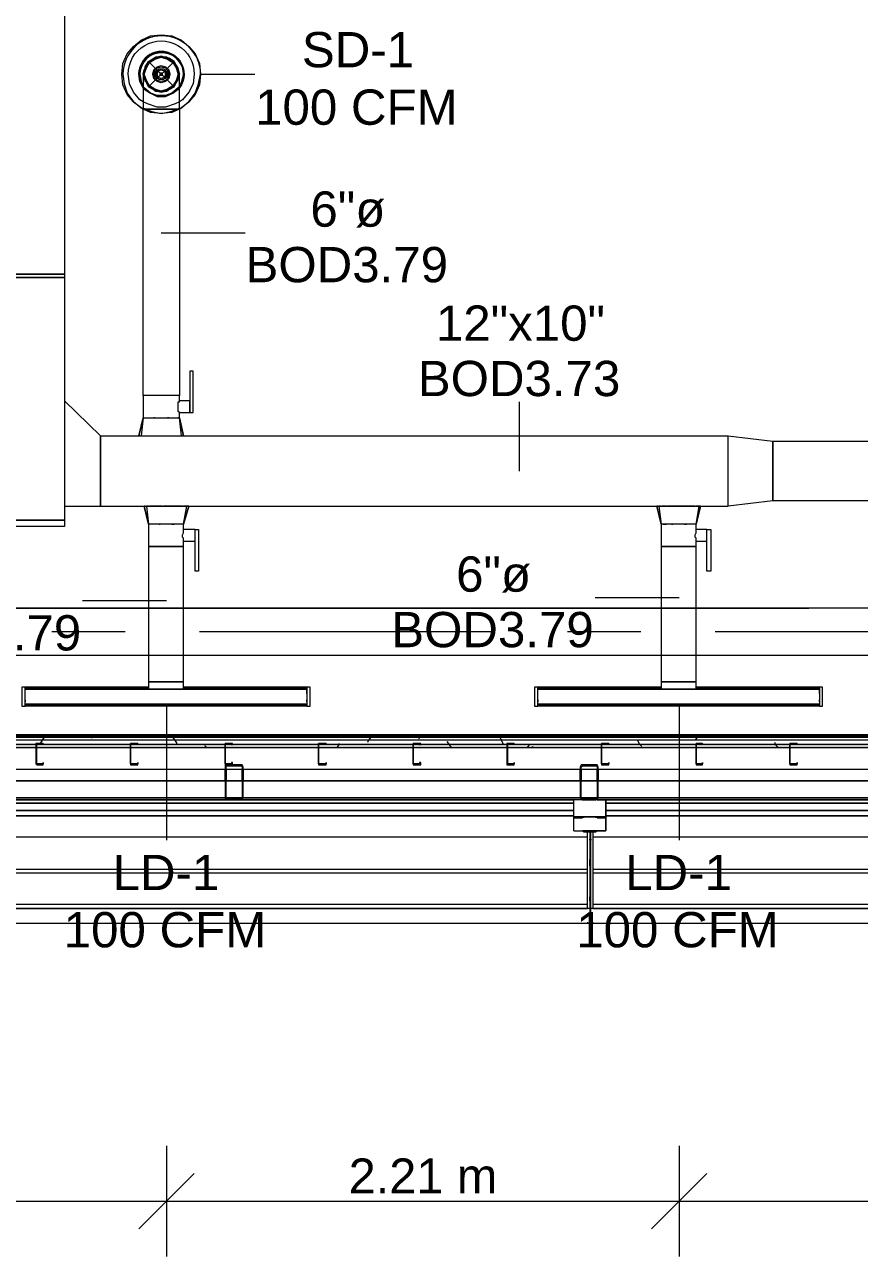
# Model space of a CAD drawing. Header units: metres. Extents: x -2 to 207, y -8 to 52.
# Drawn here: x 31.44 to 35.04, y 6.69 to 11.99 of the extents above; entities that cross this region are included whole.
import ezdxf

# ---------------------------------------------------------------- set-up
doc = ezdxf.new("R2010")
doc.units = ezdxf.units.M
doc.layers.add('HVAC - Ductos', color=5, linetype='Continuous', lineweight=0)
doc.layers.add('PDF_Text', color=7, linetype='Continuous', lineweight=0)
doc.layers.add('PDF_Geometry', color=7, linetype='Continuous', lineweight=0, true_color=0xaaaaaa)
doc.layers.add('PDF_Solid Fills', color=7, linetype='Continuous', lineweight=0, true_color=0xffffff)
doc.styles.add('PDF Helvetica', font='')
doc.styles.get('PDF Helvetica').set_extended_font_data('Helvetica')

msp = doc.modelspace()

# ---------------------------------------------------------------- hatches: boundary and pattern name
at = {"layer": 'PDF_Solid Fills', "lineweight": 0, "transparency": 33554559}
h = msp.add_hatch(color=256, dxfattribs=at)
h.paths.add_polyline_path([(14.0377, 8.8766), (14.0377, 8.8903), (12.4111, 8.8903), (12.4111, 8.8766)])
h.paths.add_polyline_path([(58.6863, 8.8766), (60.0699, 8.8766), (60.0699, 8.8903), (58.6863, 8.8903)])
h.paths.add_polyline_path([(58.6817, 8.8766), (58.6817, 8.8903), (55.8456, 8.8903), (55.8456, 8.8766)])
h.paths.add_polyline_path([(55.841, 8.8766), (55.841, 8.8903), (53.8159, 8.8903), (53.8159, 8.8766)])
h.paths.add_polyline_path([(53.8114, 8.8766), (53.8114, 8.8903), (53.005, 8.8903), (53.005, 8.8766)])
h.paths.add_polyline_path([(53.0004, 8.8766), (53.0004, 8.8903), (50.9753, 8.8903), (50.9753, 8.8766)])
h.paths.add_polyline_path([(50.9707, 8.8766), (50.9707, 8.8903), (48.9456, 8.8903), (48.9456, 8.8766)])
h.paths.add_polyline_path([(48.941, 8.8766), (48.941, 8.8903), (48.1347, 8.8903), (48.1347, 8.8766)])
h.paths.add_polyline_path([(48.1301, 8.8766), (48.1301, 8.8903), (46.105, 8.8903), (46.105, 8.8766)])
h.paths.add_polyline_path([(46.1004, 8.8766), (46.1004, 8.8903), (44.0753, 8.8903), (44.0753, 8.8766)])
h.paths.add_polyline_path([(44.0707, 8.8766), (44.0707, 8.8903), (43.2643, 8.8903), (43.2643, 8.8766)])
h.paths.add_polyline_path([(43.2598, 8.8766), (43.2598, 8.8903), (41.2346, 8.8903), (41.2346, 8.8766)])
h.paths.add_polyline_path([(41.2301, 8.8766), (41.2301, 8.8903), (38.394, 8.8903), (38.394, 8.8766)])
h.paths.add_polyline_path([(38.3894, 8.8766), (38.3894, 8.8903), (36.3643, 8.8903), (36.3643, 8.8766)])
h.paths.add_polyline_path([(36.3597, 8.8766), (36.3597, 8.8903), (33.5237, 8.8903), (33.5237, 8.8766)])
h.paths.add_polyline_path([(33.5191, 8.8766), (33.5191, 8.8903), (31.4939, 8.8903), (31.4939, 8.8766)])
h.paths.add_polyline_path([(31.4894, 8.8766), (31.4894, 8.8903), (30.683, 8.8903), (30.683, 8.8766)])
h.paths.add_polyline_path([(30.6784, 8.8766), (30.6784, 8.8903), (28.6533, 8.8903), (28.6533, 8.8766)])
h.paths.add_polyline_path([(28.6487, 8.8766), (28.6487, 8.8903), (26.6236, 8.8903), (26.6236, 8.8766)])
h.paths.add_polyline_path([(26.619, 8.8766), (26.619, 8.8903), (25.8127, 8.8903), (25.8127, 8.8766)])
h.paths.add_polyline_path([(25.8081, 8.8766), (25.8081, 8.8903), (23.783, 8.8903), (23.783, 8.8766)])
h.paths.add_polyline_path([(23.7784, 8.8766), (23.7784, 8.8903), (21.7532, 8.8903), (21.7532, 8.8766)])
h.paths.add_polyline_path([(21.7487, 8.8766), (21.7487, 8.8903), (20.9423, 8.8903), (20.9423, 8.8766)])
h.paths.add_polyline_path([(20.9377, 8.8766), (20.9377, 8.8903), (18.9126, 8.8903), (18.9126, 8.8766)])
h.paths.add_polyline_path([(18.908, 8.8766), (18.908, 8.8903), (16.072, 8.8903), (16.072, 8.8766)])
h.paths.add_polyline_path([(16.0674, 8.8766), (16.0674, 8.8903), (14.0423, 8.8903), (14.0423, 8.8766)])
h = msp.add_hatch(color=256, dxfattribs=at)
h.paths.add_polyline_path([(32.3782, 8.6613), (32.3828, 8.7941), (32.3782, 8.7941)])
h.paths.add_polyline_path([(32.3736, 8.6613), (32.3782, 8.6567), (32.3782, 8.6613)])
h.paths.add_polyline_path([(32.3095, 8.7987), (32.3095, 8.8033), (32.3049, 8.8033)])
h.paths.add_polyline_path([(32.3095, 8.7941), (32.3049, 8.7941), (32.3049, 8.6567)])
h.paths.add_polyline_path([(32.3141, 8.6567), (32.3736, 8.6521), (32.3736, 8.6567)])
h.paths.add_polyline_path([(32.3828, 8.7987), (32.3828, 8.8033), (32.3141, 8.8033)])
h = msp.add_hatch(color=256, dxfattribs=at)
h.paths.add_polyline_path([(33.8444, 8.6567), (33.9039, 8.6521), (33.9039, 8.6567)])
h.paths.add_polyline_path([(33.8398, 8.6613), (33.8444, 8.6567), (33.8444, 8.6613)])
h.paths.add_polyline_path([(33.8398, 8.7941), (33.8352, 8.7941), (33.8352, 8.6613)])
h.paths.add_polyline_path([(33.9039, 8.7987), (33.9039, 8.8033), (33.8398, 8.8033)])
h.paths.add_polyline_path([(33.9131, 8.7941), (33.9085, 8.7941), (33.9085, 8.6613), (33.9131, 8.7927)])
h.paths.add_polyline_path([(33.9085, 8.8033), (33.9131, 8.7987), (33.9131, 8.8033)])

# ---------------------------------------------------------------- linework, layer by layer
at = {"layer": 'HVAC - Ductos', "lineweight": 0}
for points in [[(31.613, 12.7389), (31.613, 10.9154), (31.2603, 10.9154), (31.2603, 12.7389)], [(31.9521, 10.3931), (31.9521, 11.6256), (31.9429, 11.6302), (31.9109, 11.6577), (31.8834, 11.6898), (31.8651, 11.731), (31.8605, 11.7768), (31.8651, 11.8226), (31.8834, 11.8638), (31.9109, 11.8959), (31.9429, 11.9234), (31.9842, 11.9418), (32.03, 11.9463), (32.0758, 11.9418), (32.117, 11.9234), (32.1492, 11.8959), (32.1766, 11.8638), (32.195, 11.8226), (32.1995, 11.7768), (32.195, 11.731), (32.1766, 11.6898), (32.1492, 11.6577), (32.117, 11.6302), (32.1079, 11.6256), (32.1079, 10.3931), (32.1033, 10.3931), (32.0941, 10.3931), (32.085, 10.3931), (32.0667, 10.3931), (32.0483, 10.3931), (32.03, 10.3931), (32.0117, 10.3931), (31.9933, 10.3931), (31.975, 10.3931), (31.9659, 10.3931), (31.9567, 10.3931)], [(31.9338, 11.7768), (31.9383, 11.7447), (31.9521, 11.7172), (31.9383, 11.7447)], [(32.0621, 11.7585), (32.0483, 11.7447), (32.03, 11.7401), (32.0117, 11.7447), (31.9979, 11.7585), (31.9933, 11.7768), (31.9979, 11.7952), (32.0117, 11.8089), (32.03, 11.8134), (32.0483, 11.8089), (32.0621, 11.7952), (32.0667, 11.7768)], [(32.0575, 11.7585), (32.0483, 11.7493), (32.03, 11.7447), (32.0117, 11.7493), (32.0025, 11.7585), (31.9979, 11.7768), (32.0025, 11.7952), (32.0117, 11.8043), (32.03, 11.8089), (32.0483, 11.8043), (32.0575, 11.7952), (32.0621, 11.7768)], [(32.0529, 11.763), (32.0392, 11.7539), (32.0208, 11.7539), (32.0071, 11.763), (32.0025, 11.7768), (32.0071, 11.7906), (32.0208, 11.7997), (32.0392, 11.7997), (32.0529, 11.7906), (32.0575, 11.7768)], [(32.0483, 11.763), (32.0392, 11.7539), (32.0208, 11.7539), (32.0117, 11.763), (32.0071, 11.7768), (32.0117, 11.7906), (32.0208, 11.7997), (32.0392, 11.7997), (32.0483, 11.7906), (32.0529, 11.7768)], [(32.0437, 11.763), (32.03, 11.7585), (32.0163, 11.763), (32.0117, 11.7768), (32.0163, 11.7906), (32.03, 11.7952), (32.0437, 11.7906), (32.0483, 11.7768)], [(32.0254, 11.7814), (32.0254, 11.7768), (32.0254, 11.7814), (32.0346, 11.7814), (32.0346, 11.7768), (32.0346, 11.7814)], [(32.0346, 11.7722), (32.0346, 11.7768), (32.0346, 11.7722), (32.0254, 11.7722), (32.0254, 11.7768), (32.0254, 11.7722)], [(31.9567, 11.7172), (31.9842, 11.6944), (32.0117, 11.6852), (32.0483, 11.6852), (32.0758, 11.6944), (32.1033, 11.7172), (32.1079, 11.7218), (32.1033, 11.7172), (32.0758, 11.6944), (32.0483, 11.6852), (32.0117, 11.6852), (31.9842, 11.6944), (31.9567, 11.7172), (31.9521, 11.7218)], [(32.0941, 11.7401), (32.0804, 11.7264), (32.0667, 11.7127), (32.0483, 11.7035), (32.03, 11.7035), (32.0117, 11.7035), (31.9933, 11.7127), (32.0117, 11.7035), (32.03, 11.699), (32.0483, 11.7035), (32.0667, 11.7127), (32.085, 11.7218), (32.0941, 11.7401), (32.1033, 11.7585)], [(32.1033, 11.7127), (32.0804, 11.6944), (32.0483, 11.6806), (32.0117, 11.6806), (31.9842, 11.6944), (31.9567, 11.7127), (31.9521, 11.7172), (31.9567, 11.7127), (31.9842, 11.6944), (32.0117, 11.6806), (32.0483, 11.6806), (32.0804, 11.6944), (32.1033, 11.7127), (32.1079, 11.7172)], [(31.613, 10.9154), (31.613, 10.9017), (31.2603, 10.9017), (31.2603, 10.9154)], [(31.2603, 9.8571), (31.2603, 10.9017), (31.613, 10.9017), (31.613, 9.8571)], [(31.9521, 10.2969), (31.9338, 10.219)], [(34.472, 9.9167), (34.472, 10.219), (34.6645, 10.1961), (34.6645, 9.9395)], [(34.6645, 10.1961), (37.1615, 10.1961), (37.1615, 9.9395), (34.6645, 9.9395)], [(31.9613, 9.9167), (31.9567, 9.9167)], [(31.613, 9.8296), (31.2603, 9.8296), (31.2603, 9.8571), (31.613, 9.8571)], [(32.0208, 9.8387), (32.0254, 9.8387)], [(32.0758, 9.8387), (32.0804, 9.8387), (32.085, 9.8387), (32.0804, 9.8387)], [(32.1904, 9.6372), (32.1766, 9.6372), (32.1766, 9.8158), (32.1904, 9.8158)], [(34.1925, 9.8387), (34.2063, 9.8387)], [(34.2292, 9.8387), (34.2338, 9.8387)], [(34.2842, 9.8387), (34.2888, 9.8387), (34.2933, 9.8387), (34.2888, 9.8387)], [(34.3987, 9.6372), (34.3804, 9.6372), (34.3804, 9.8158), (34.3987, 9.8158)], [(31.4298, 9.0553), (31.4435, 9.0553), (31.4435, 9.1378), (31.4298, 9.1378)], [(31.4435, 9.1286), (32.6577, 9.1286), (31.4435, 9.1286), (32.6577, 9.1286), (32.6577, 9.0644), (31.4435, 9.0644)], [(31.975, 9.1286), (31.9796, 9.1286), (31.9888, 9.1286), (31.9979, 9.1286), (32.0163, 9.1286), (32.0346, 9.1286), (32.0529, 9.1286), (32.0712, 9.1286), (32.0896, 9.1286), (32.1033, 9.1286), (32.117, 9.1286), (32.1216, 9.1286), (32.1262, 9.1286), (32.1262, 9.1606), (32.117, 9.1606), (32.1079, 9.1606), (32.0896, 9.1606), (32.0712, 9.1606), (32.0529, 9.1606), (32.03, 9.1606), (32.0117, 9.1606), (31.9979, 9.1606), (31.9842, 9.1606), (31.9796, 9.1606), (31.975, 9.1606)], [(32.6714, 9.0553), (32.6714, 9.1378), (32.6577, 9.1378), (32.6577, 9.0553)], [(33.6382, 9.0553), (33.6519, 9.0553), (33.6519, 9.1378), (33.6382, 9.1378)], [(33.6519, 9.1286), (34.8661, 9.1286), (33.6519, 9.1286), (34.8661, 9.1286), (34.8661, 9.0644), (33.6519, 9.0644)], [(34.1834, 9.1286), (34.188, 9.1286), (34.1971, 9.1286), (34.2063, 9.1286), (34.2201, 9.1286), (34.2384, 9.1286), (34.2613, 9.1286), (34.2796, 9.1286), (34.2979, 9.1286), (34.3117, 9.1286), (34.3254, 9.1286), (34.33, 9.1286), (34.3346, 9.1286), (34.3346, 9.1606), (34.3254, 9.1606), (34.3117, 9.1606), (34.2979, 9.1606), (34.2796, 9.1606), (34.2613, 9.1606), (34.2384, 9.1606), (34.2201, 9.1606), (34.2063, 9.1606), (34.1925, 9.1606), (34.188, 9.1606), (34.1834, 9.1606)], [(34.8798, 9.0553), (34.8798, 9.1378), (34.8661, 9.1378), (34.8661, 9.0553)]]:
    msp.add_lwpolyline(points, close=True, dxfattribs=at)
for points in [[(32.1995, 11.7768, 0.986577), (31.8651, 11.7768), (31.8697, 11.7356), (31.8834, 11.6944), (31.9109, 11.6577), (31.9475, 11.6302), (31.9521, 11.6302)], [(31.9521, 11.6577), (31.9383, 11.6669), (31.9109, 11.699), (31.8925, 11.7356), (31.888, 11.7768, -1.008129), (32.172, 11.7768), (32.1674, 11.7356), (32.1492, 11.699), (32.1216, 11.6669), (32.1079, 11.6577)]]:
    msp.add_lwpolyline(points, format="xyb", dxfattribs=at)
msp.add_lwpolyline([(32.1262, 11.7768, 1.017952), (31.9338, 11.7768, -1.404458), (32.1079, 11.7172), (32.1216, 11.7447), (32.1262, 11.7768), (32.117, 11.7447), (32.1079, 11.7218, 1.368444), (31.9383, 11.7768), (31.9429, 11.7447), (31.9521, 11.7218, -1.340096)], format="xyb", close=True, dxfattribs=at)
for points in [[(31.9567, 11.7722), (31.9521, 11.7768), (31.9613, 11.8043), (31.9613, 11.8089), (31.975, 11.8318), (31.9979, 11.8456), (32.0025, 11.8456), (31.975, 11.8318), (31.9613, 11.8043), (31.9521, 11.7768), (31.9567, 11.7952), (31.9659, 11.8134), (31.975, 11.8318)], [(32.0941, 11.7447), (32.0804, 11.7264), (32.0575, 11.7127), (32.03, 11.7035), (32.0025, 11.7127), (31.9796, 11.7264), (31.9659, 11.7493), (31.9567, 11.7768), (31.9659, 11.8043), (31.9796, 11.8272), (32.0025, 11.841), (32.03, 11.8501), (32.0575, 11.841), (32.0804, 11.8272), (32.0941, 11.8043), (32.1033, 11.7768), (32.0941, 11.7493), (32.0804, 11.7264), (32.0621, 11.7127)], [(31.9613, 11.7447), (31.9613, 11.7493), (31.975, 11.7218), (31.9933, 11.7127), (31.9796, 11.7264), (31.9659, 11.7401), (31.9613, 11.7585), (31.9567, 11.7768), (31.9613, 11.7952), (31.9659, 11.8134), (31.9796, 11.8272), (31.9933, 11.841), (32.0117, 11.8501), (32.03, 11.8501), (32.0483, 11.8501), (32.0667, 11.841)], [(31.9613, 11.8089), (31.9613, 11.8043), (31.9613, 11.8089), (31.9659, 11.8134), (31.975, 11.8318), (31.9933, 11.841), (31.9979, 11.8456), (32.0025, 11.8456), (32.0117, 11.8501), (32.03, 11.8547), (32.0483, 11.8501), (32.0575, 11.8456), (32.0621, 11.8456)], [(31.9659, 11.8089), (31.9796, 11.8272), (31.9979, 11.841)], [(32.0667, 11.8456), (32.0667, 11.841), (32.0804, 11.8272), (32.0941, 11.8134), (32.085, 11.8318), (32.0575, 11.8456), (32.03, 11.8547), (32.0025, 11.8456), (32.03, 11.8547), (32.0483, 11.8501), (32.0667, 11.841), (32.085, 11.8318), (32.0987, 11.8043), (32.0987, 11.8089), (32.085, 11.8318), (32.0621, 11.8456), (32.0575, 11.8456), (32.03, 11.8547), (32.0117, 11.8501), (31.9933, 11.841), (31.9796, 11.8318)], [(31.9979, 11.8456), (32.0025, 11.8456)], [(32.0071, 11.8456), (32.03, 11.8501), (32.0529, 11.8456)], [(32.0575, 11.8456), (32.0621, 11.8456), (32.0667, 11.8456)], [(32.0621, 11.841), (32.0804, 11.8272), (32.0941, 11.8089)], [(32.0667, 11.841), (32.085, 11.8318), (32.0941, 11.8134), (32.0987, 11.8089), (32.0987, 11.8043), (32.1033, 11.8043), (32.0987, 11.8043), (32.0987, 11.8089)], [(31.9613, 11.8043), (31.9567, 11.7952), (31.9521, 11.7768), (31.9567, 11.7676)], [(31.9521, 11.7768), (31.9613, 11.7493), (31.9521, 11.7768)], [(31.9521, 11.7768), (31.9521, 11.7722), (31.9521, 11.7539), (31.9521, 11.7218), (31.9521, 11.6852), (31.9521, 11.6439), (31.9521, 11.6256), (31.9567, 11.6256), (31.9659, 11.6256), (31.975, 11.6256), (31.9933, 11.6256), (32.0117, 11.6256), (32.03, 11.6256), (32.0483, 11.6256), (32.0667, 11.6256), (32.085, 11.6256), (32.0941, 11.6256), (32.1033, 11.6256), (32.1079, 11.6256), (32.1079, 11.6669), (32.1079, 11.7081), (32.1079, 11.7401), (32.1079, 11.763), (32.1079, 11.7768)], [(31.9567, 11.7676), (31.9567, 11.7585), (31.9659, 11.7401), (31.975, 11.7218), (32.0025, 11.7081), (32.03, 11.699), (32.0575, 11.7081), (32.085, 11.7218), (32.0987, 11.7493), (32.1079, 11.7768), (32.0987, 11.8043)], [(31.9613, 11.7539), (31.9567, 11.7768), (31.9613, 11.7997)], [(31.9613, 11.7493), (31.975, 11.7218), (32.0025, 11.7081), (32.03, 11.699), (32.0575, 11.7081), (32.085, 11.7218), (32.0987, 11.7493), (32.1079, 11.7768), (32.1033, 11.8043)], [(32.1033, 11.7676), (32.1033, 11.7585), (32.1033, 11.7768), (32.1033, 11.7952), (32.0941, 11.8134), (32.1033, 11.7952), (32.1079, 11.7768), (32.1033, 11.7722)], [(32.1033, 11.7676), (32.1079, 11.7768), (32.1033, 11.7952), (32.0987, 11.8043)], [(32.0987, 11.7997), (32.1033, 11.7768), (32.0987, 11.7539)], [(32.1079, 11.6302), (32.1125, 11.6302), (32.1492, 11.6577), (32.1766, 11.6944), (32.1904, 11.7356), (32.1995, 11.7768), (32.4332, 11.7768)], [(31.9979, 11.7127), (31.9796, 11.7264), (31.9659, 11.7447)], [(32.1033, 11.7493), (32.0987, 11.7493), (32.0987, 11.7447)], [(32.0025, 11.7035), (32.0025, 11.7081), (31.9979, 11.7081)], [(32.0529, 11.7081), (32.03, 11.7035), (32.0071, 11.7081)], [(32.0621, 11.7081), (32.0575, 11.7081), (32.0575, 11.7035)], [(32.1079, 11.6577), (32.0896, 11.6485), (32.0483, 11.6347), (32.0117, 11.6347), (31.9705, 11.6485), (31.9521, 11.6577)], [(31.9521, 11.6302), (31.9888, 11.6165), (32.03, 11.6073), (32.0712, 11.6165), (32.1079, 11.6302)], [(32.1079, 11.6256), (32.0758, 11.6119), (32.03, 11.6073), (31.9842, 11.6119), (31.9521, 11.6256)], [(32.1079, 11.6256), (32.1033, 11.6256), (32.0941, 11.6256), (32.085, 11.6256), (32.0667, 11.6256), (32.0483, 11.6256), (32.03, 11.6256), (32.0117, 11.6256), (31.9933, 11.6256), (31.975, 11.6256), (31.9659, 11.6256), (31.9567, 11.6256), (31.9521, 11.6256)], [(32.03, 11.0941), (32.3919, 11.0941)], [(32.117, 10.219), (32.1079, 10.2969), (32.1079, 10.3199), (32.1537, 10.3199), (32.1674, 10.3199), (32.1674, 10.4985), (32.1537, 10.4985), (32.1537, 10.3199), (32.1537, 10.3245), (32.1537, 10.3336), (32.1537, 10.3381), (32.1537, 10.3427), (32.1537, 10.3519), (32.1537, 10.3565), (32.1537, 10.3611), (32.1537, 10.3656), (32.1537, 10.3702), (32.1079, 10.3702), (32.1079, 10.3931), (32.1033, 10.3931), (32.0941, 10.3931), (32.085, 10.3931), (32.0667, 10.3931), (32.0483, 10.3931), (32.03, 10.3931), (32.0117, 10.3931), (31.9933, 10.3931), (31.975, 10.3931), (31.9659, 10.3931), (31.9567, 10.3931), (31.9521, 10.3931), (31.9521, 10.2969), (31.9567, 10.2969), (31.9613, 10.2969), (31.9659, 10.2969), (31.975, 10.2969), (31.9933, 10.2969), (32.0117, 10.2969), (32.03, 10.2969), (32.0483, 10.2969), (32.0667, 10.2969), (32.085, 10.2969), (32.0941, 10.2969), (32.0987, 10.2969), (32.1033, 10.2969), (32.1079, 10.2969), (32.1033, 10.2969)], [(31.613, 10.3702), (31.613, 9.9167)], [(31.613, 10.3702), (31.7688, 10.219), (31.7688, 9.9167)], [(32.1079, 10.3199), (32.1033, 10.3245), (32.1033, 10.3336), (32.1033, 10.3381), (32.1033, 10.3473), (32.1033, 10.3565), (32.1033, 10.3656), (32.1079, 10.3656), (32.1079, 10.3702)], [(33.574, 10.0678), (33.574, 10.3656)], [(31.9521, 10.2969), (31.9429, 10.219)], [(31.9567, 10.2969), (31.9613, 10.2969)], [(31.975, 10.2969), (31.9796, 10.2969)], [(32.0025, 10.2969), (31.9979, 10.2969), (32.0025, 10.2969), (32.0071, 10.2969)], [(32.0254, 10.2969), (32.03, 10.2969), (32.0346, 10.2969)], [(32.0529, 10.2969), (32.0575, 10.2969), (32.0621, 10.2969), (32.0575, 10.2969)], [(32.0667, 10.2969), (32.085, 10.2969)], [(32.0941, 10.2969), (32.0987, 10.2969)], [(32.1262, 10.219), (32.1079, 10.2969), (32.1262, 10.219)], [(31.7688, 9.9167), (31.7688, 10.219), (34.472, 10.219)], [(31.9383, 10.219), (31.9338, 10.219), (31.9383, 10.219), (31.9429, 10.219), (31.9475, 10.219), (31.9567, 10.219)], [(31.9383, 10.219), (31.9338, 10.219), (31.9383, 10.219)], [(31.9613, 10.219), (31.975, 10.219), (31.9796, 10.219)], [(31.9842, 10.219), (31.9888, 10.219), (31.9979, 10.219), (32.0117, 10.219)], [(32.0163, 10.219), (32.0208, 10.219), (32.0437, 10.219)], [(32.0529, 10.219), (32.0621, 10.219), (32.0712, 10.219), (32.0758, 10.219), (32.085, 10.219), (32.1033, 10.219), (32.1125, 10.219), (32.1216, 10.219), (32.1262, 10.219), (32.1216, 10.219)], [(34.472, 9.9167), (34.472, 10.219)], [(31.613, 9.9167), (31.7688, 9.9167)], [(31.7688, 9.9167), (34.472, 9.9167)], [(31.9567, 9.9167), (31.975, 9.8387), (31.9567, 9.9167)], [(31.9705, 9.9167), (31.975, 9.9167), (31.9659, 9.9167), (31.975, 9.8387)], [(32.1446, 9.9167), (32.1492, 9.9167), (32.1262, 9.8387), (32.1216, 9.8387), (32.117, 9.8387), (32.1079, 9.8387), (32.0896, 9.8387), (32.0712, 9.8387), (32.0529, 9.8387), (32.03, 9.8387), (32.0117, 9.8387), (31.9979, 9.8387), (31.9842, 9.8387), (31.9796, 9.8387), (31.975, 9.8387), (31.975, 9.7425), (31.975, 9.1606), (31.9796, 9.1606), (31.9888, 9.1606), (31.9979, 9.1606), (32.0163, 9.1606), (32.0346, 9.1606), (32.0529, 9.1606), (32.0712, 9.1606), (32.0896, 9.1606), (32.1033, 9.1606), (32.117, 9.1606), (32.1216, 9.1606), (32.1262, 9.1606), (32.1262, 9.7425), (32.117, 9.7425), (32.1079, 9.7425), (32.0896, 9.7425), (32.0712, 9.7425), (32.0529, 9.7425), (32.03, 9.7425), (32.0117, 9.7425), (31.9979, 9.7425), (31.9842, 9.7425), (31.9796, 9.7425), (31.975, 9.7425), (31.9796, 9.7425), (31.9842, 9.7425), (31.9979, 9.7425), (32.0117, 9.7425), (32.03, 9.7425), (32.0529, 9.7425), (32.0712, 9.7425), (32.0896, 9.7425), (32.1079, 9.7425), (32.117, 9.7425), (32.1262, 9.7425), (32.1262, 9.7655), (32.1766, 9.7655), (32.1766, 9.7701), (32.1766, 9.7792), (32.1766, 9.7838), (32.1766, 9.7883), (32.1766, 9.7975), (32.1766, 9.8021), (32.1766, 9.8067), (32.1766, 9.8113), (32.1766, 9.8158), (32.1262, 9.8158), (32.1262, 9.8387), (32.14, 9.9167)], [(32.0346, 9.9167), (32.03, 9.9167), (32.0163, 9.9167), (32.0071, 9.9167), (32.0025, 9.9167), (31.9979, 9.9167), (31.9796, 9.9167)], [(32.1216, 9.9167), (32.1079, 9.9167), (32.0987, 9.9167), (32.0941, 9.9167), (32.085, 9.9167), (32.0712, 9.9167), (32.0667, 9.9167), (32.0621, 9.9167), (32.0392, 9.9167)], [(32.1262, 9.8387), (32.1492, 9.9167), (32.1446, 9.9167), (32.14, 9.9167), (32.1354, 9.9167), (32.1262, 9.9167)], [(34.1697, 9.9167), (34.1651, 9.9167)], [(34.1651, 9.9167), (34.1834, 9.8387), (34.1651, 9.9167)], [(34.1834, 9.9167), (34.1743, 9.9167), (34.1834, 9.8387)], [(34.353, 9.9167), (34.3346, 9.8387), (34.33, 9.8387), (34.3254, 9.8387), (34.3117, 9.8387), (34.2979, 9.8387), (34.2796, 9.8387), (34.2613, 9.8387), (34.2384, 9.8387), (34.2201, 9.8387), (34.2063, 9.8387), (34.1925, 9.8387), (34.188, 9.8387), (34.1834, 9.8387), (34.1834, 9.7425), (34.1834, 9.1606), (34.188, 9.1606), (34.1971, 9.1606), (34.2063, 9.1606), (34.2201, 9.1606), (34.2384, 9.1606), (34.2613, 9.1606), (34.2796, 9.1606), (34.2979, 9.1606), (34.3117, 9.1606), (34.3254, 9.1606), (34.33, 9.1606), (34.3346, 9.1606), (34.3346, 9.7425), (34.3254, 9.7425), (34.3117, 9.7425), (34.2979, 9.7425), (34.2796, 9.7425), (34.2613, 9.7425), (34.2384, 9.7425), (34.2201, 9.7425), (34.2063, 9.7425), (34.1925, 9.7425), (34.188, 9.7425), (34.1834, 9.7425), (34.188, 9.7425), (34.1925, 9.7425), (34.2063, 9.7425), (34.2201, 9.7425), (34.2384, 9.7425), (34.2613, 9.7425), (34.2796, 9.7425), (34.2979, 9.7425), (34.3117, 9.7425), (34.3254, 9.7425), (34.3346, 9.7425), (34.3346, 9.7655), (34.3804, 9.7655), (34.3804, 9.7701), (34.3804, 9.7792), (34.3804, 9.7838), (34.3804, 9.7883), (34.3804, 9.7975), (34.3804, 9.8021), (34.3804, 9.8067), (34.3804, 9.8113), (34.3804, 9.8158), (34.3346, 9.8158), (34.3346, 9.8387), (34.3484, 9.9167)], [(34.1971, 9.9167), (34.2063, 9.9167), (34.188, 9.9167)], [(34.33, 9.9167), (34.3117, 9.9167), (34.3071, 9.9167), (34.3025, 9.9167), (34.2933, 9.9167), (34.2796, 9.9167), (34.275, 9.9167), (34.2705, 9.9167), (34.2475, 9.9167), (34.2429, 9.9167), (34.2384, 9.9167), (34.2246, 9.9167), (34.2155, 9.9167), (34.2109, 9.9167)], [(34.3346, 9.8387), (34.353, 9.9167), (34.3484, 9.9167), (34.3438, 9.9167), (34.3346, 9.9167)], [(32.1262, 9.7655), (32.1262, 9.7701), (32.1262, 9.7792), (32.1216, 9.7838), (32.1216, 9.7929), (32.1262, 9.8021), (32.1262, 9.8113), (32.1262, 9.8158)], [(34.3346, 9.7655), (34.3346, 9.7701), (34.3346, 9.7792), (34.33, 9.7838), (34.33, 9.7929), (34.3346, 9.8021), (34.3346, 9.8113), (34.3346, 9.8158)], [(32.0529, 9.5089), (31.691, 9.5089)], [(34.2613, 9.5226), (33.8994, 9.5226)], [(31.4435, 9.1102), (31.4435, 9.1148), (31.4435, 9.1194), (31.4435, 9.1378), (31.4435, 9.1332), (31.975, 9.1332)], [(31.975, 9.1378), (31.4435, 9.1378)], [(31.4435, 9.1148), (31.4435, 9.1194), (31.4435, 9.124)], [(32.6577, 9.1102), (32.6577, 9.1148), (32.6577, 9.1194), (32.6577, 9.1378), (32.6577, 9.1332), (32.1262, 9.1332)], [(32.6577, 9.1378), (32.1262, 9.1378)], [(32.6577, 9.124), (32.6577, 9.1194), (32.6577, 9.1148)], [(33.6519, 9.1102), (33.6519, 9.1148), (33.6519, 9.1194), (33.6519, 9.1378), (33.6519, 9.1332), (34.1834, 9.1332)], [(34.1834, 9.1378), (33.6519, 9.1378)], [(33.6519, 9.1148), (33.6519, 9.1194), (33.6519, 9.124)], [(34.8661, 9.1102), (34.8661, 9.1148), (34.8661, 9.1194), (34.8661, 9.1378), (34.8661, 9.1332), (34.3346, 9.1332)], [(34.8661, 9.1378), (34.3346, 9.1378)], [(34.8661, 9.124), (34.8661, 9.1194), (34.8661, 9.1148)], [(32.6577, 9.0736), (32.6577, 9.0782), (32.6577, 9.0828), (32.6577, 9.0782), (32.6577, 9.0598), (32.6577, 9.0553), (31.4435, 9.0553), (31.4435, 9.0598), (31.4435, 9.0782), (31.4435, 9.0828), (31.4435, 9.0782), (31.4435, 9.0736)], [(34.8661, 9.0736), (34.8661, 9.0782), (34.8661, 9.0828), (34.8661, 9.0782), (34.8661, 9.0598), (34.8661, 9.0553), (33.6519, 9.0553), (33.6519, 9.0598), (33.6519, 9.0782), (33.6519, 9.0828), (33.6519, 9.0782), (33.6519, 9.0736)], [(31.4435, 9.0598), (32.6577, 9.0598)], [(32.0529, 9.0553), (32.0529, 8.478)], [(33.6519, 9.0598), (34.8661, 9.0598)], [(34.2613, 9.0553), (34.2613, 8.478)]]:
    msp.add_lwpolyline(points, dxfattribs=at)
at = {"layer": 'HVAC - Ductos', "color": 252, "lineweight": 0, "true_color": 0x939598}
for points in [[(32.0529, 7.163), (32.0529, 6.9248), (32.0529, 6.6865)], [(34.2613, 7.163), (34.2613, 6.9248), (34.2613, 6.6865)], [(32.172, 7.0439), (32.0529, 6.9248), (31.9338, 6.8056)], [(34.3804, 7.0439), (34.2613, 6.9248), (34.1421, 6.8056)], [(7.582, 6.9248), (9.795, 6.9248), (12.4157, 6.9248), (13.6849, 6.9248), (15.9574, 6.9248), (18.152, 6.9248), (20.3376, 6.9248), (22.9307, 6.9248), (25.13, 6.9248), (27.2834, 6.9248), (29.4138, 6.9248), (32.0529, 6.9248), (34.2613, 6.9248), (36.4971, 6.9248), (38.7514, 6.9248), (40.8177, 6.9248), (43.0581, 6.9248), (45.6468, 6.9248), (47.8094, 6.9248), (50.3935, 6.9248), (52.6385, 6.9248), (54.8331, 6.9248), (57.2339, 6.9248), (58.6359, 6.9248)]]:
    msp.add_lwpolyline(points, dxfattribs=at)
at = {"layer": 'PDF_Geometry', "color": 8, "lineweight": 0, "true_color": 0x808080}
msp.add_lwpolyline([(32.0896, 11.8226), (32.0529, 11.8501), (32.0071, 11.8501), (31.9705, 11.8226), (31.9521, 11.7768), (31.9705, 11.731), (32.0071, 11.7035), (32.0529, 11.7035), (32.0896, 11.731), (32.1079, 11.7768)], close=True, dxfattribs=at)
for points in [[(31.975, 11.8318), (32.085, 11.7218)], [(32.085, 11.8318), (31.975, 11.7218)]]:
    msp.add_lwpolyline(points, dxfattribs=at)
at = {"layer": 'PDF_Geometry', "lineweight": 0}
for points in [[(31.0312, 9.2752), (35.118, 9.2752), (35.1226, 9.2752), (35.1272, 9.2798), (35.1318, 9.2843), (35.1364, 9.2889), (35.1364, 9.2935), (35.1364, 9.2981), (35.1364, 9.4539), (35.1364, 9.463), (35.1364, 9.4676), (35.1318, 9.4722), (35.1272, 9.4768), (35.1226, 9.4768), (35.118, 9.4768), (31.0312, 9.4768)], [(31.3473, 9.4768), (34.8203, 9.4768)], [(35.031, 9.4768), (34.8203, 9.4768)], [(31.8743, 9.376), (31.5581, 9.376)], [(33.4641, 9.376), (32.195, 9.376)], [(34.0963, 9.376), (33.7802, 9.376)], [(35.6862, 9.376), (34.417, 9.376)], [(31.3473, 9.2752), (31.3473, 9.069), (30.2889, 9.069), (30.2889, 9.0644), (31.3473, 9.0644), (31.3473, 9.2752), (31.3473, 9.0644), (31.3473, 9.2752), (31.3473, 9.0644), (31.3473, 9.2752), (34.8203, 9.2752)], [(34.8203, 9.2752), (35.031, 9.2752)], [(60.07, 8.9224), (12.4111, 8.9224), (12.4111, 8.7849), (60.07, 8.7849)], [(39.9059, 8.927), (30.9121, 8.927)], [(39.9059, 8.9224), (30.9121, 8.9224)], [(30.9121, 8.9224), (39.9059, 8.9224)], [(60.07, 8.9087), (12.4111, 8.9087)], [(31.4894, 8.8903), (31.0862, 8.8903), (30.683, 8.8903)], [(33.5191, 8.8766), (33.1159, 8.8766), (32.7081, 8.8766), (32.3049, 8.8766), (31.8971, 8.8766), (31.4939, 8.8766), (31.0862, 8.8766), (30.683, 8.8766)], [(33.5191, 8.8903), (33.1159, 8.8903), (32.7081, 8.8903), (32.3049, 8.8903), (31.8971, 8.8903), (31.4939, 8.8903)], [(36.3597, 8.8903), (35.9565, 8.8903), (35.5488, 8.8903), (35.1456, 8.8903), (34.7378, 8.8903), (34.3346, 8.8903), (33.9268, 8.8903), (33.5237, 8.8903)], [(36.3597, 8.8766), (35.9565, 8.8766), (35.5488, 8.8766), (35.1456, 8.8766), (34.7378, 8.8766), (34.3346, 8.8766), (33.9268, 8.8766), (33.5237, 8.8766)], [(32.3141, 8.8033), (32.3049, 8.8033), (32.3049, 8.7941), (32.3049, 8.6613), (32.3049, 8.6567), (32.3141, 8.6521), (32.3736, 8.6521), (32.3782, 8.6567), (32.3828, 8.6613), (32.3828, 8.7941), (32.3782, 8.8033), (32.3736, 8.8033), (32.3324, 8.8033)], [(32.3049, 8.7345), (32.3049, 8.7849)], [(32.3095, 8.7849), (32.3095, 8.7345)], [(32.3782, 8.7345), (32.3782, 8.7849)], [(32.3782, 8.7667), (32.3828, 8.7712)], [(32.3828, 8.7849), (32.3828, 8.7345)], [(33.8352, 8.7345), (33.8352, 8.7849)], [(33.8398, 8.7849), (33.8398, 8.7345)], [(33.9085, 8.7895), (33.9131, 8.7941)], [(33.9085, 8.7345), (33.9085, 8.7849)], [(33.9131, 8.7849), (33.9131, 8.7345)], [(32.3049, 8.6933), (32.3095, 8.6979)], [(33.8352, 8.7208), (33.8398, 8.7254)], [(33.8444, 8.6521), (33.8077, 8.6521)], [(33.8077, 8.5192), (33.8077, 8.5696), (33.8077, 8.5742), (33.8077, 8.5788), (33.8077, 8.6521)], [(33.8444, 8.6521), (33.8077, 8.6521)], [(33.8077, 8.5192), (33.8077, 8.5696), (33.8077, 8.5742), (33.8077, 8.5788), (33.8077, 8.6521)], [(32.3049, 8.5834), (32.3782, 8.5834)], [(33.8489, 8.5742), (33.8489, 8.5788)], [(33.8489, 8.5742), (33.8489, 8.5788)], [(33.8489, 8.5788), (33.8489, 8.5742)], [(33.8489, 8.5788), (33.8489, 8.5742)], [(33.9039, 8.5742), (33.9039, 8.5788)], [(33.9039, 8.5742), (33.9039, 8.5788)], [(33.9039, 8.5742), (33.9039, 8.5788)], [(33.9039, 8.5742), (33.9039, 8.5788)], [(30.8113, 8.1207), (33.881, 8.1207), (33.881, 8.1252), (33.881, 8.1298), (33.881, 8.1389), (33.881, 8.1527), (33.881, 8.1664), (33.881, 8.1847), (33.881, 8.5146), (33.8764, 8.5146), (33.8627, 8.5146), (33.8764, 8.5146), (33.881, 8.5146), (33.8902, 8.5146), (33.9039, 8.5146), (33.8948, 8.5146), (33.9039, 8.5146), (33.8902, 8.5146), (33.8902, 8.1847), (36.9324, 8.1847)], [(30.825, 8.5146), (30.825, 8.1847), (33.8672, 8.1847), (33.8672, 8.5146)], [(33.8672, 8.4918), (30.825, 8.4918)], [(33.8077, 8.5192), (33.8489, 8.5192)], [(33.8077, 8.5192), (33.8489, 8.5192)], [(33.8489, 8.5192), (33.8444, 8.5192)], [(33.8489, 8.5192), (33.8444, 8.5192)], [(33.8489, 8.5192), (33.8489, 8.5146)], [(33.8489, 8.5192), (33.8489, 8.5146)], [(33.8489, 8.5146), (33.8672, 8.5146)], [(33.8581, 8.5146), (33.8489, 8.5146), (33.8581, 8.5146)], [(33.8948, 8.5146), (33.9039, 8.5146), (33.8489, 8.5146)], [(33.8489, 8.5146), (33.8672, 8.5146)], [(33.8581, 8.5146), (33.8489, 8.5146), (33.8581, 8.5146)], [(33.8948, 8.5146), (33.9039, 8.5146), (33.8489, 8.5146)], [(33.8672, 8.5146), (33.8627, 8.5146)], [(33.8672, 8.5146), (33.8627, 8.5146)], [(33.881, 8.1847), (33.8764, 8.1847), (33.8764, 8.1664), (33.8764, 8.1527), (33.8764, 8.1389), (33.8764, 8.1298), (33.8764, 8.1252), (33.8764, 8.1207), (36.9461, 8.1207), (36.9461, 8.1252), (36.9461, 8.1298), (36.9461, 8.1389), (36.9461, 8.1527), (36.9461, 8.1664), (36.9461, 8.1847), (36.9461, 8.5146), (36.9416, 8.5146), (36.9279, 8.5146), (36.9416, 8.5146), (36.9461, 8.5146), (36.9553, 8.5146)], [(33.8764, 8.5146), (33.8764, 8.1847)], [(33.881, 8.5146), (33.8902, 8.5146)], [(36.9279, 8.4918), (33.8902, 8.4918)], [(33.8764, 8.478), (33.8764, 8.4826)], [(33.881, 8.4826), (33.881, 8.478)], [(33.8764, 8.368), (33.8764, 8.3956)], [(30.825, 8.3543), (33.8672, 8.3543)], [(33.8672, 8.3359), (30.825, 8.3359)], [(33.8902, 8.3543), (36.9324, 8.3543)], [(36.9324, 8.3359), (33.8902, 8.3359)], [(33.8764, 8.2169), (33.8764, 8.2351)], [(60.07, 8.1847), (58.4022, 8.1847), (58.4068, 8.1847), (55.3325, 8.1847), (55.3371, 8.1847), (52.2673, 8.1847), (52.2719, 8.1847), (49.2022, 8.1847), (49.2068, 8.1847), (46.137, 8.1847), (46.1416, 8.1847), (43.0719, 8.1847), (43.0765, 8.1847), (40.0068, 8.1847), (40.0113, 8.1847), (36.9416, 8.1847), (36.9461, 8.1847), (33.8764, 8.1847), (33.881, 8.1847), (30.8113, 8.1847), (30.8159, 8.1847), (27.7461, 8.1847)], [(30.825, 8.2031), (33.8672, 8.2031)], [(33.8902, 8.2031), (36.9324, 8.2031)], [(33.8672, 8.1252), (33.8672, 8.1207), (33.8764, 8.1207), (33.8764, 8.1252)], [(33.881, 8.1252), (33.881, 8.1207), (33.8902, 8.1207), (33.8902, 8.1252)]]:
    msp.add_lwpolyline(points, dxfattribs=at)
for points in [[(30.9121, 8.9316), (39.9059, 8.9316)], [(39.9059, 8.9224), (30.9121, 8.9224)], [(31.5214, 8.8949), (31.4939, 8.8949), (31.4894, 8.8949), (31.4894, 8.8079), (31.4939, 8.8033), (31.5214, 8.8033), (31.5214, 8.8125), (31.5214, 8.8079), (31.4939, 8.8079), (31.4939, 8.8949), (31.5214, 8.8949), (31.5214, 8.8903)], [(31.9292, 8.8949), (31.8971, 8.8949), (31.8971, 8.8079), (31.8971, 8.8033), (31.9292, 8.8033), (31.9292, 8.8125), (31.9292, 8.8079), (31.8971, 8.8079), (31.8971, 8.8949), (31.9292, 8.8949), (31.9292, 8.8903)], [(32.337, 8.8949), (32.3049, 8.8949), (32.3049, 8.8079), (32.3049, 8.8033), (32.337, 8.8033), (32.337, 8.8125), (32.3324, 8.8125), (32.3324, 8.8079), (32.3049, 8.8079), (32.3049, 8.8949), (32.3324, 8.8949), (32.3324, 8.8903), (32.337, 8.8903)], [(32.7402, 8.8949), (32.7127, 8.8949), (32.7081, 8.8949), (32.7081, 8.8079), (32.7081, 8.8033), (32.7127, 8.8033), (32.7402, 8.8033), (32.7402, 8.8125), (32.7402, 8.8079), (32.7127, 8.8079), (32.7081, 8.8079), (32.7081, 8.8949), (32.7127, 8.8949), (32.7402, 8.8949), (32.7402, 8.8903)], [(33.1479, 8.8949), (33.1159, 8.8949), (33.1159, 8.8079), (33.1159, 8.8033), (33.1479, 8.8033), (33.1479, 8.8125), (33.1433, 8.8125), (33.1433, 8.8079), (33.1159, 8.8079), (33.1159, 8.8949), (33.1433, 8.8949), (33.1433, 8.8903), (33.1479, 8.8903)], [(33.5511, 8.8949), (33.5237, 8.8949), (33.5191, 8.8949), (33.5191, 8.8079), (33.5191, 8.8033), (33.5237, 8.8033), (33.5511, 8.8033), (33.5511, 8.8125), (33.5511, 8.8079), (33.5237, 8.8079), (33.5237, 8.8949), (33.5511, 8.8949), (33.5511, 8.8903)], [(33.9589, 8.8949), (33.9268, 8.8949), (33.9268, 8.8079), (33.9268, 8.8033), (33.9589, 8.8033), (33.9589, 8.8125), (33.9589, 8.8079), (33.9268, 8.8079), (33.9268, 8.8949), (33.9589, 8.8949), (33.9589, 8.8903)], [(34.3621, 8.8949), (34.3346, 8.8949), (34.3346, 8.8079), (34.3346, 8.8033), (34.3621, 8.8033), (34.3621, 8.8125), (34.3621, 8.8079), (34.3346, 8.8079), (34.3346, 8.8949), (34.3621, 8.8949), (34.3621, 8.8903)], [(34.7699, 8.8949), (34.7423, 8.8949), (34.7378, 8.8949), (34.7378, 8.8079), (34.7378, 8.8033), (34.7423, 8.8033), (34.7699, 8.8033), (34.7699, 8.8125), (34.7699, 8.8079), (34.7423, 8.8079), (34.7378, 8.8079), (34.7378, 8.8949), (34.7423, 8.8949), (34.7699, 8.8949), (34.7699, 8.8903)], [(32.3141, 8.7987), (32.3736, 8.7987), (32.3782, 8.7941), (32.3782, 8.6613), (32.3736, 8.6567), (32.3141, 8.6567), (32.3095, 8.6567), (32.3095, 8.6613), (32.3095, 8.7941), (32.3095, 8.7987)], [(33.9131, 8.7941), (33.9085, 8.8033), (33.9039, 8.8033), (33.8444, 8.8033), (33.8398, 8.8033), (33.8352, 8.7941), (33.8352, 8.6613), (33.8398, 8.6567), (33.8444, 8.6521), (33.9039, 8.6521), (33.9085, 8.6567), (33.9131, 8.6613)], [(33.8444, 8.7987), (33.9039, 8.7987), (33.9085, 8.7987), (33.9085, 8.7941), (33.9085, 8.6613), (33.9085, 8.6567), (33.9039, 8.6567), (33.8444, 8.6567), (33.8398, 8.6613), (33.8398, 8.7941)], [(32.3049, 8.7345), (30.8937, 8.7345)], [(32.3416, 8.7345), (32.3782, 8.7345), (32.3416, 8.7345), (32.3095, 8.7345)], [(32.3828, 8.7345), (33.8352, 8.7345)], [(33.8398, 8.7345), (33.8764, 8.7345)], [(33.8764, 8.7345), (33.9085, 8.7345)], [(33.9131, 8.7345), (35.3334, 8.7345)], [(32.3416, 8.6521), (30.88, 8.6521)], [(32.3049, 8.6613), (30.8892, 8.6613)], [(32.3416, 8.6613), (32.3095, 8.6613)], [(33.8764, 8.6613), (33.8398, 8.6613), (32.3782, 8.6613), (32.3416, 8.6613), (32.3782, 8.6613), (33.8398, 8.6613)], [(33.8077, 8.6521), (32.3416, 8.6521)], [(33.9452, 8.5192), (33.9039, 8.5192), (33.9085, 8.5192), (33.9039, 8.5192), (33.8489, 8.5192), (33.8444, 8.5192), (33.8489, 8.5192), (33.9039, 8.5192), (33.9085, 8.5192), (33.9039, 8.5192), (33.9452, 8.5192), (33.9452, 8.5696), (33.9452, 8.5742), (33.9452, 8.5788), (33.9452, 8.6521), (33.9085, 8.6521), (33.9452, 8.6521), (33.9452, 8.5788), (33.9452, 8.5742), (33.9452, 8.5696)], [(33.9085, 8.6613), (33.8764, 8.6613)], [(35.3334, 8.6613), (33.9131, 8.6613)], [(35.4067, 8.6521), (33.9452, 8.6521)], [(32.3416, 8.6383), (30.88, 8.6383)], [(32.3416, 8.6063), (30.88, 8.6063)], [(33.8077, 8.6383), (32.3416, 8.6383)], [(33.8077, 8.6063), (32.3416, 8.6063)], [(35.4067, 8.6383), (33.9452, 8.6383)], [(35.4067, 8.6063), (33.9452, 8.6063)], [(30.88, 8.5834), (32.3416, 8.5834), (33.8077, 8.5834), (32.3416, 8.5834)], [(33.8077, 8.5788), (33.9452, 8.5788)], [(33.8444, 8.5742), (33.8077, 8.5742)], [(33.8489, 8.5788), (33.8489, 8.5742)], [(33.8489, 8.5742), (33.8489, 8.5788)], [(33.9039, 8.5788), (33.9039, 8.5742)], [(33.9039, 8.5788), (33.9039, 8.5742)], [(33.9452, 8.5742), (33.9085, 8.5742)], [(35.4067, 8.5834), (36.8728, 8.5834), (35.4067, 8.5834), (33.9452, 8.5834)], [(33.8489, 8.5146), (33.8489, 8.5192)], [(33.8764, 8.4918), (33.881, 8.4918)], [(33.9039, 8.5192), (33.9039, 8.5146)], [(33.9039, 8.5192), (33.9039, 8.5146)], [(33.881, 8.3543), (33.8764, 8.3543)], [(33.8764, 8.3359), (33.881, 8.3359)], [(33.881, 8.2031), (33.8764, 8.2031)]]:
    msp.add_lwpolyline(points, close=True, dxfattribs=at)
at = {"layer": 'PDF_Geometry', "color": 254, "lineweight": 0, "true_color": 0xeaeaea}
for points in [[(31.526, 8.9224), (31.5169, 8.9087), (31.5077, 8.8949)], [(31.7322, 8.9178), (31.7276, 8.9224)], [(32.0987, 8.8949), (32.0896, 8.9087), (32.0804, 8.9224)], [(32.9326, 8.9224), (32.9234, 8.9087), (32.9188, 8.8995)], [(33.1433, 8.9132), (33.1388, 8.9224)], [(33.5099, 8.8903), (33.5053, 8.8903), (33.4961, 8.9087), (33.4916, 8.9178)], [(34.3392, 8.9224), (34.33, 8.9087)], [(32.227, 8.8766), (32.2178, 8.8857)], [(32.7952, 8.8949), (32.7952, 8.8903), (32.786, 8.8766)], [(33.2808, 8.8766), (33.2716, 8.8903), (33.2625, 8.9041)], [(33.6153, 8.8903), (33.6061, 8.8766)], [(33.6336, 8.8766), (33.629, 8.8812)], [(33.8444, 8.8766), (33.8398, 8.8766)], [(34.1009, 8.8812), (34.0918, 8.8903), (34.0826, 8.9087)], [(34.6874, 8.8766), (34.6782, 8.8903), (34.6736, 8.8995)]]:
    msp.add_lwpolyline(points, dxfattribs=at)
at = {"layer": 'PDF_Geometry', "color": 254, "lineweight": 0, "true_color": 0xd2d2d2}
for points in [[(31.4894, 8.8857), (31.4939, 8.8903)], [(31.9109, 8.8033), (31.9109, 8.8079)]]:
    msp.add_lwpolyline(points, dxfattribs=at)

# ---------------------------------------------------------------- texts
at = {"layer": 'PDF_Text', "lineweight": 0, "char_height": 0.1519, "attachment_point": 4, "style": 'PDF Helvetica'}
for s, insert in [('SD-1', (32.636, 11.8812)), ('100 CFM', (32.4344, 11.6337)), ('6"ø', (32.6726, 11.1939)), ('BOD3.79', (32.3931, 10.9556)), ('12"x10"', (33.2133, 10.7036)), ('BOD3.73', (33.1354, 10.4654)), ('6"ø', (33.3004, 9.6223)), ('BOD3.79', (30.8124, 9.3703)), ('BOD3.79', (33.0209, 9.3841)), ('LD-1', (31.8204, 8.3394)), ('LD-1', (34.0289, 8.3394)), ('100 CFM', (31.6097, 8.092)), ('100 CFM', (33.8181, 8.092))]:
    msp.add_mtext(s, dxfattribs=dict(at, insert=insert))
at = {"layer": 'PDF_Text', "color": 252, "lineweight": 0, "true_color": 0x939598, "insert": (32.8376, 7.0329), "char_height": 0.15002, "attachment_point": 4, "style": 'PDF Helvetica'}
msp.add_mtext('2.21 m', dxfattribs=at)

doc.saveas('drawing.dxf')
